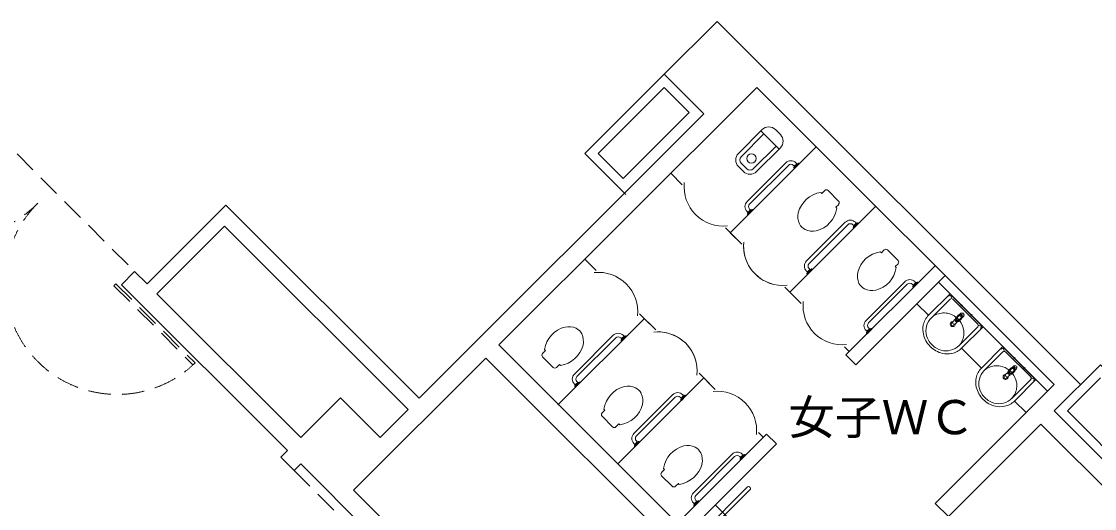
# Model space of a CAD drawing. Units: millimetres, scale not verified. Extents: x -36057 to 20255, y -22762 to 18611.
# Drawn here: x -10256 to 1225, y 5923 to 11140 of the extents above; entities that cross this region are included whole.
import ezdxf
from ezdxf.enums import TextEntityAlignment as Align

# ---------------------------------------------------------------- set-up
doc = ezdxf.new("R2010")
doc.units = ezdxf.units.MM
doc.header["$LTSCALE"] = 200
doc.linetypes.add('DASHED1', pattern=[1.8, 1.2, -0.6])
doc.layers.add('1-0_121', color=7, linetype='Continuous', lineweight=9)
doc.layers.add('1-A', color=7, linetype='Continuous', lineweight=9)
doc.styles.add('HGｺﾞｼｯｸE', font='')
doc.styles.get('HGｺﾞｼｯｸE').set_extended_font_data('HGｺﾞｼｯｸE')

msp = doc.modelspace()

# ---------------------------------------------------------------- linework, layer by layer
at = {"layer": '1-0_121'}
for p, q in [((-3379.7, 10574.1), (-2814, 11139.8)), ((-2814, 11139.8), (1075.1, 7250.7)), ((-3379.7, 10574.1), (-4228.2, 9725.6)), ((-3379.7, 10574.1), (-2955.4, 10149.9)), ((-5147.5, 7675), (-2389.7, 10432.7)), ((-2955.4, 10149.9), (-6000.4, 7104.9)), ((-2331.1, 9981.2), (-2585.7, 9726.6)), ((-2553.9, 9694.8), (-2313.4, 9935.2)), ((-2150.8, 9772.6), (-2345.3, 9967)), ((-2189.7, 9981.2), (-2136.7, 9928.1)), ((-2672.6, 8877.1), (-1753.3, 9796.3)), ((-2182.6, 9804.4), (-2423, 9564)), ((-2391.2, 9532.2), (-2136.7, 9786.7)), ((-4228.2, 9725.6), (-3789.8, 9287.2)), ((-2585.7, 9585.2), (-2532.6, 9532.2)), ((-2500.8, 9564), (-2553.9, 9617)), ((-2493.3, 9210.7), (-2078.4, 9625.6)), ((-2051.5, 9598.7), (-2466.4, 9183.8)), ((-1988.5, 9589.5), (-1997.7, 9598.7)), ((-1992.7, 9571.1), (-1943.2, 9620.6)), ((-3309, 9513.5), (-3186.6, 9391.1)), ((-3186.6, 9391.2), (-3309, 9513.5)), ((-1692.3, 9298.8), (-1702.8, 9309.3)), ((-1661.5, 9329.6), (-1692.5, 9298.6)), ((-1513.1, 9216.5), (-1626.3, 9329.6)), ((-8912.8, 8329.1), (-8068.7, 9173.2)), ((-6000.4, 7104.9), (-8068.7, 9173.2)), ((-2484.1, 9093.9), (-2488.3, 9075.5)), ((-2036.2, 8240.7), (-1116.9, 9159.9)), ((-1856.9, 8574.3), (-1442, 8989.2)), ((-1415.1, 8962.3), (-1830, 8547.4)), ((-1352.1, 8953.1), (-1361.3, 8962.3)), ((-1356.3, 8934.7), (-1306.8, 8984.2)), ((-2672.9, 8877.4), (-2550.2, 8754.8)), ((-1066.4, 8672.9), (-1055.9, 8662.4)), ((-1056.1, 8662.2), (-1025.1, 8693.2)), ((-989.9, 8693.2), (-876.7, 8580.1)), ((-4228.2, 8594.2), (-4105.9, 8471.9)), ((-4105.9, 8471.9), (-4228.2, 8594.2)), ((-9045.4, 8461.7), (-9186.8, 8320.2)), ((-8912.8, 8329.1), (-9045.4, 8461.7)), ((-1856.9, 8466.7), (-1847.7, 8457.5)), ((-1851.9, 8439.1), (-1802.3, 8488.7)), ((-1820.8, 8484.4), (-1830, 8493.6)), ((-9186.8, 8320.2), (-7410.2, 6543.6)), ((-2087.8, 8292.3), (-1913.8, 8118.4)), ((-805.6, 8352.8), (-1220.5, 7937.9)), ((-1193.6, 7911), (-778.7, 8325.9)), ((-688.8, 8343.6), (-715.7, 8316.7)), ((-670.4, 8347.8), (-663.3, 8340.8)), ((-445.2, 8346.8), (721.5, 7180)), ((-7268.8, 6685.1), (-8806.7, 8223)), ((-1913.9, 8118.4), (-2036.2, 8240.7)), ((-321.4, 8222.9), (-551.1, 7993.2)), ((-524.2, 7963.5), (-321.4, 8166.4)), ((-306.5, 8178.7), (-314.6, 8200)), ((-297.3, 8196.1), (5.2, 7893.6)), ((-24.5, 7897.8), (-293.1, 8166.4)), ((-551.2, 7993.1), (-675, 8116.9)), ((-204.8, 8092.2), (-190.6, 8106.3)), ((-3591.8, 7957.8), (-4516.7, 7032.9)), ((-3592.2, 7958.2), (-3469.5, 7835.5)), ((-269.8, 7946.3), (-289.3, 7926.2)), ((-238.9, 7988.6), (-263.7, 7961)), ((-257, 7955), (-231.7, 7983.1)), ((-245.4, 7961.9), (-254, 7952.3)), ((-238.6, 7936.9), (-229, 7945.5)), ((-235.9, 7933.9), (-207.8, 7959.2)), ((-202.2, 7952), (-229.9, 7927.2)), ((-224.1, 7998.5), (-205.8, 8016.7)), ((-175.1, 7984.1), (-192.4, 7966.8)), ((-84.6, 8000.3), (-98.7, 7986.1)), ((-1211.3, 7821.1), (-1215.5, 7802.7)), ((-1166, 7852.3), (-1158.9, 7845.2)), ((-264.7, 7901.6), (-244.6, 7921.1)), ((-24.5, 7869.5), (-227.4, 7666.7)), ((-197.7, 7639.8), (32, 7869.5)), ((9.1, 7876.3), (-12.2, 7884.4)), ((-3925.5, 7778.5), (-4340.3, 7363.7)), ((-4313.4, 7336.8), (-3898.6, 7751.6)), ((-3835.6, 7742.4), (-3844.8, 7751.6)), ((-3790.2, 7773.6), (-3839.8, 7724)), ((-5147.5, 7675), (-692.7, 3220.2)), ((-1399.8, 7604.3), (-1451.4, 7655.9)), ((14.5, 7427.4), (-197.8, 7639.7)), ((244.3, 7657.3), (14.6, 7427.5)), ((244.3, 7600.7), (41.4, 7397.8)), ((251.1, 7634.3), (259.2, 7613)), ((570.9, 7327.9), (268.4, 7630.4)), ((272.6, 7600.7), (541.2, 7332.1)), ((-4567.4, 7434.6), (-4680.5, 7547.7)), ((-4501.1, 7465.6), (-4532.2, 7434.6)), ((-4490.9, 7454.9), (-4501.4, 7465.4)), ((360.9, 7526.5), (375.1, 7540.7)), ((-2833.1, 7199.1), (-3007, 7373.1)), ((295.9, 7380.6), (276.4, 7360.6)), ((301, 7335.9), (321.1, 7355.5)), ((326.8, 7422.9), (301.9, 7395.3)), ((308.7, 7389.3), (334, 7417.4)), ((320.3, 7396.2), (311.7, 7386.6)), ((327.1, 7371.2), (336.7, 7379.8)), ((329.8, 7368.3), (357.9, 7393.5)), ((363.5, 7386.4), (335.7, 7361.5)), ((341.6, 7432.8), (359.8, 7451.1)), ((390.5, 7418.4), (373.3, 7401.1)), ((467, 7420.4), (481.1, 7434.6)), ((-4331.1, 7246.9), (-4340.3, 7256.1)), ((-4285.8, 7278), (-4278.7, 7270.9)), ((-3874.7, 6402.2), (-2955.4, 7321.4)), ((-2955.4, 7321.4), (-2833.1, 7199.1)), ((338.3, 7101), (541.2, 7303.8)), ((597.7, 7303.8), (368, 7074.1)), ((553.5, 7318.7), (574.8, 7310.6)), ((-3703.9, 6727.3), (-3289.1, 7142.1)), ((-3172.3, 7132.9), (-3153.9, 7137.2)), ((-7268.8, 6685.1), (-6844.5, 7109.3)), ((-6420.2, 6685.1), (-6844.5, 7109.3)), ((-3262.2, 7115.2), (-3677, 6700.4)), ((-3199.2, 7106), (-3208.4, 7115.2)), ((367.9, 7074), (491.7, 6950.2)), ((-6420.2, 6685.1), (-6138.3, 6967)), ((-6419.5, 6685.3), (-6120.3, 6984.5)), ((-4044.1, 6911.3), (-3931, 6798.2)), ((-3895.8, 6798.2), (-3864.7, 6829.2)), ((-3865, 6829), (-3854.5, 6818.5)), ((1499.4, 5977.9), (650.8, 6826.5)), ((-2283.7, 6720.4), (-3239, 5765)), ((-2370.6, 6736.7), (-2319, 6685.1)), ((-7480.9, 6472.9), (-7409.7, 6544.1)), ((-3694.7, 6610.5), (-3703.9, 6619.7)), ((-3649.4, 6641.6), (-3642.3, 6634.5)), ((-7480.9, 6472.9), (-7410.2, 6543.6)), ((-7480.9, 6472.9), (-7339.5, 6331.5)), ((-3067.5, 6090.9), (-2652.7, 6505.7)), ((-2625.8, 6478.8), (-3040.6, 6064)), ((-2562.8, 6469.6), (-2572, 6478.8)), ((-2517.5, 6500.8), (-2567, 6451.2)), ((-2545.1, 6505.7), (-2535.9, 6496.5)), ((-7268.8, 6402.2), (-7339.5, 6331.5)), ((-7268.8, 6402.2), (-6420.2, 5553.7)), ((-3407.8, 6274.9), (-3294.6, 6161.8)), ((-6703.1, 6119.4), (-5303, 4719.3)), ((-3259.4, 6161.8), (-3228.3, 6192.8)), ((-3228.6, 6192.6), (-3218.1, 6182.1)), ((-2987.2, 5656.2), (-2488.7, 6154.7)), ((-2460.5, 6126.4), (-2959, 5627.9)), ((-2467.5, 6154.7), (-2460.5, 6147.6)), ((-3013, 6005.2), (-3062.6, 5955.7)), ((-3058.3, 5974.1), (-3031.4, 6001)), ((-2707.9, 5836.5), (-2831.7, 5960.3))]:
    msp.add_line(p, q, dxfattribs=at)
at = {"layer": '1-0_121', "linetype": 'DASHED1'}
for p, q in [((-10813.1, 10229.4), (-9045.4, 8461.7)), ((-9268.1, 8309.6), (-9246.9, 8330.8)), ((-9268.1, 8309.6), (-8421.8, 7463.3)), ((-9246.9, 8330.8), (-8398.5, 7482.4)), ((-7339.5, 6331.5), (-6632.4, 5624.4))]:
    msp.add_line(p, q, dxfattribs=at)
at = {"layer": '1-0_121'}
for points in [[(-3818.3, 9457.1), (-4086.8, 9725.6), (-3379.7, 10432.7), (-3111.2, 10164.3)], [(-1844.8, 8432), (-1851.9, 8439.1), (-1847.7, 8457.5), (-1820.8, 8484.4), (-1802.3, 8488.7), (-1795.3, 8481.6)], [(-2510.4, 6493.7), (-2517.5, 6500.8), (-2535.9, 6496.5), (-2562.8, 6469.6), (-2567, 6451.2), (-2559.9, 6444.1)]]:
    msp.add_lwpolyline(points, close=True, dxfattribs=at)
for points in [[(650.8, 6826.5), (-339.1, 5836.5), (-480.5, 5977.9), (792.2, 7250.7), (-2389.7, 10432.7)], [(-1961.6, 9616.4), (-1988.5, 9589.5), (-1992.7, 9571.1), (-1985.7, 9564)], [(-1936.1, 9613.6), (-1943.2, 9620.6), (-1961.6, 9616.4), (-1970.8, 9625.6)], [(-2457.2, 9120.8), (-2484.1, 9093.9), (-2493.3, 9103.1)], [(-2466.4, 9130), (-2457.2, 9120.8), (-2438.7, 9125.1), (-2431.7, 9118), (-2481.2, 9068.4), (-2488.3, 9075.5), (-2438.7, 9125.1)], [(-1533.4, 9139.5), (-1543.9, 9150), (-1512.9, 9181)], [(-1325.2, 8980), (-1352.1, 8953.1), (-1356.3, 8934.7), (-1349.3, 8927.6)], [(-1299.7, 8977.2), (-1306.8, 8984.2), (-1325.2, 8980), (-1334.4, 8989.2)], [(-8806.7, 8223), (-8082.8, 8946.9), (-6120.3, 6984.5)], [(-2724.2, 8928.7), (-2550.2, 8754.8), (-2672.9, 8877.4)], [(-480.5, 8523.5), (-1435.1, 7568.9), (-1329.1, 7462.9), (-374.5, 8417.5)], [(-876.5, 8544.6), (-907.5, 8513.6), (-897.1, 8503.1)], [(-724.9, 8325.9), (-715.7, 8316.7), (-719.9, 8298.3), (-712.9, 8291.2)], [(-719.9, 8298.3), (-670.4, 8347.8), (-688.8, 8343.6), (-698, 8352.8)], [(-3643.4, 8009.5), (-3469.5, 7835.5), (-3592.2, 7958.2)], [(-1184.4, 7848), (-1211.3, 7821.1), (-1220.5, 7830.3)], [(-1158.9, 7845.2), (-1208.4, 7795.6), (-1215.5, 7802.7), (-1166, 7852.3), (-1184.4, 7848), (-1193.6, 7857.2)], [(-3783.2, 7766.5), (-3832.7, 7716.9), (-3839.8, 7724), (-3835.6, 7742.4), (-3808.7, 7769.3), (-3817.9, 7778.5)], [(-3808.7, 7769.3), (-3790.2, 7773.6), (-3783.2, 7766.5)], [(-4680.8, 7583.2), (-4649.7, 7614.2), (-4660.2, 7624.7)], [(-6703.1, 6119.4), (-5288.9, 7533.6), (-3146.3, 5391)], [(1640.8, 6119.4), (792.2, 6967.9), (1287.2, 7462.9), (2135.7, 6614.3)], [(-4328.3, 7221.4), (-4335.4, 7228.5), (-4285.8, 7278), (-4304.2, 7273.8), (-4313.4, 7283)], [(-4304.2, 7273.8), (-4331.1, 7246.9), (-4335.4, 7228.5)], [(1287.2, 7321.4), (933.7, 6967.9), (1640.8, 6260.8), (1994.3, 6614.3)], [(-3181.5, 7142.1), (-3172.3, 7132.9), (-3199.2, 7106), (-3203.4, 7087.6), (-3196.3, 7080.5), (-3146.8, 7130.1), (-3153.9, 7137.2), (-3203.4, 7087.6)], [(-4023.8, 6988.3), (-4013.4, 6977.8), (-4044.4, 6946.8)], [(-3133, 5659), (-2177.6, 6614.3), (-2283.7, 6720.4)], [(-3677, 6646.6), (-3667.8, 6637.4), (-3694.7, 6610.5), (-3699, 6592.1), (-3691.9, 6585)], [(-3699, 6592.1), (-3649.4, 6641.6), (-3667.8, 6637.4)], [(-3387.4, 6351.9), (-3377, 6341.4), (-3408, 6310.4)], [(-3040.6, 6010.2), (-3031.4, 6001), (-3013, 6005.2), (-3005.9, 5998.1), (-3055.5, 5948.6), (-3062.6, 5955.7), (-3058.3, 5974.1), (-3067.5, 5983.3)]]:
    msp.add_lwpolyline(points, dxfattribs=at)
for centre, radius in [((-2446, 9671.8), 50), ((-144.7, 8046.2), 2), ((-184.7, 8006.2), 11), ((421, 7480.5), 2), ((381, 7440.5), 11)]:
    msp.add_circle(centre, radius, dxfattribs=at)
at = {"layer": '1-0_121', "linetype": 'DASHED1'}
for centre, start, end in [((-10944, 10027.9), 134.95843, 315), ((-9232.8, 8345), 135, 314.02898)]:
    msp.add_arc(centre, 1200, start, end, dxfattribs=at)
at = {"layer": '1-0_121'}
for centre, radius, start, end in [((-2260.4, 9910.5), 100, 44.99969, 134.99989), ((-2207.4, 9857.4), 100, 315.00005, 44.99969), ((-2515, 9655.9), 100, 134.99989, 224.99985), ((-2515, 9655.9), 55, 134.99989, 224.99985), ((-2024.6, 9571.8), 76.1, 44.99973, 134.99994), ((-2461.9, 9602.9), 100, 224.99985, 315.00005), ((-2461.9, 9602.9), 55, 224.99985, 315.00005), ((-2024.6, 9571.8), 38, 44.99973, 134.99994), ((-2746.8, 9368.5), 420, 173.86994, 276.12987), ((-1657.7, 9015.2), 297.6, 98.81, 165.44), ((-1643.9, 9312), 24.9, 45, 135), ((-2439.5, 9156.9), 76.1, 134.99994, 224.99959), ((-1530.8, 9198.9), 24.9, 315, 45), ((-2439.5, 9156.9), 38, 134.99994, 224.99959), ((-1757.9, 9051.2), 191.6, 168.33, 204.68), ((-1827.5, 9185), 297.6, 284.56, 351.19), ((-1809.7, 9032.9), 137, 206.86, 243.14), ((-1388.2, 8935.4), 76.1, 44.99973, 134.99994), ((-1388.2, 8935.4), 38, 44.99973, 134.99994), ((-1791.6, 9084.9), 191.6, 245.32, 281.67), ((-2110.4, 8732.1), 420, 173.86994, 276.12987), ((-2110.4, 8732.1), 420, 173.86994, 254.8871), ((-1021.3, 8378.8), 297.6, 98.81, 165.44), ((-1007.5, 8675.6), 24.9, 45, 135), ((-1803.1, 8520.5), 76.1, 134.99994, 224.99959), ((-1803.1, 8520.5), 38, 134.99994, 224.99959), ((-1191.1, 8548.6), 297.6, 284.56, 351.19), ((-894.4, 8562.5), 24.9, 315, 45), ((-4083.3, 8032.1), 420, 353.87013, 96.13006), ((-1121.5, 8414.8), 191.6, 168.33, 204.68), ((-1173.3, 8396.5), 137, 206.86, 243.14), ((-1155.2, 8448.5), 191.6, 245.32, 281.67), ((-751.8, 8299), 76.1, 44.99973, 134.99994), ((-751.8, 8299), 38, 44.99973, 134.99994), ((-318.5, 8174.9), 29.9, 45, 135), ((-307.2, 8152.2), 19.9, 45, 135), ((-1474, 8095.7), 420, 173.86994, 276.12987), ((-1166.7, 7884.1), 76.1, 134.99994, 224.99959), ((-406.2, 7848.2), 204.9, 135, 169.15), ((-379.6, 7826.4), 199.9, 150.55, 210.55), ((-397, 7836.2), 179.9, 116.61, 150.55), ((-388.1, 7818.3), 199.9, 78.45, 116.61), ((-392.1, 7798.8), 219.9, 51.43, 78.45), ((-293.2, 7897.7), 27, 84.96, 5.06), ((-276.8, 7914.1), 17.4, 135.75, 314.26), ((-245.9, 7945), 23.9, 138.21, 176.75), ((-245.9, 7945), 23.9, 176.75, 273.26), ((-245.9, 7945), 15, 138.09, 311.92), ((-245.9, 7945), 10.9, 137.79, 312.22), ((-242, 7958.3), 13.4, 206.57, 212.08), ((-216.7, 7974.2), 43.4, 212.08, 237.93), ((-243.2, 7959.9), 2.9, 28.55, 138.04), ((-245.9, 7945), 23.9, 273.26, 311.8), ((-216.4, 7974.5), 27.5, 208.53, 233.42), ((-232.6, 7948.9), 13.4, 237.93, 243.44), ((-216.9, 7968.9), 29.6, 126.36, 138.16), ((-218.5, 7971), 27, 114.67, 126.36), ((-216.2, 7974.7), 27.8, 233.42, 241.41), ((-220, 7972.6), 15.7, 135, 138.09), ((-224, 7976.8), 9.9, 131.44, 135.8), ((-219.5, 7971.6), 16.8, 107.48, 131.44), ((-218.5, 7971), 27, 104.12, 114.67), ((-217.4, 7979.3), 20.3, 120.38, 127.25), ((-231, 7947.7), 2.9, 311.97, 61.46), ((-215.8, 7976.5), 23.5, 110.81, 120.38), ((-218.4, 7970.4), 27.5, 85.8, 104.12), ((-220, 7973), 15.2, 85.82, 107.48), ((-215.8, 7976.5), 23.5, 102.22, 110.81), ((-215.9, 7977.1), 22.9, 84.71, 102.22), ((-213, 7979.8), 21.1, 94.69, 110.79), ((-392.1, 7798.8), 219.9, 11.56, 38.58), ((-220.2, 7970.6), 17.8, 44.97, 85.82), ((-218.1, 7972.8), 25.2, 45.01, 85.8), ((-212.8, 7978.8), 22.2, 78.48, 94.69), ((-216.2, 7974.7), 25.3, 43.32, 84.71), ((-213, 7978.1), 22.8, 61.23, 78.48), ((-218.4, 7970.9), 15.8, 311.92, 359.54), ((-219.6, 7971.1), 17, 19.14, 44.97), ((-193.8, 7997.2), 22.9, 58.38, 121.73), ((-220.1, 7970.9), 17.6, 359.54, 19.14), ((-220.7, 7972.8), 27.8, 311.85, 335.13), ((-213.1, 7977.9), 23.1, 341.05, 61.23), ((-218.9, 7972.3), 26.1, 22.94, 44.55), ((-216.4, 7974.5), 25.7, 21.28, 43.32), ((-220.7, 7972.8), 27.8, 335.13, 0.33), ((-213.5, 7974.8), 22.6, 322.69, 339.3), ((-217.8, 7972.8), 24.8, 0.33, 22.94), ((-215.2, 7975), 24.2, 4.22, 21.28), ((-213.5, 7974.8), 22.6, 339.3, 348.53), ((-214.9, 7975), 24, 348.53, 4.22), ((-193.8, 7997.2), 22.9, 324.81, 30.39), ((-4366.1, 7579.2), 297.6, 104.56, 171.19), ((-4402.1, 7679.4), 191.6, 65.32, 101.67), ((-4384, 7731.4), 137, 26.86, 63.14), ((-3446.9, 7395.7), 420, 353.87013, 96.13006), ((-3446.9, 7395.7), 420, 15.1129, 96.13006), ((-1166.7, 7884.1), 38, 134.99994, 224.99959), ((-371.9, 7841.7), 239.9, 169.15, 192.7), ((-293.2, 7897.7), 16.2, 94.22, 355.79), ((-372.6, 7802.8), 199.9, 333.4, 11.56), ((-38.7, 7883.7), 19.9, 315, 45), ((-16, 7872.4), 29.9, 315, 45), ((-4435.8, 7713.1), 191.6, 348.33, 24.68), ((-3871.7, 7724.7), 76.1, 45.00041, 135.00006), ((-3871.7, 7724.7), 38, 45.00041, 135.00006), ((-342.6, 7848.3), 269.9, 192.7, 225), ((-342.6, 7848.3), 242.9, 210.55, 239.46), ((-354.7, 7793.9), 179.9, 299.46, 333.4), ((-4662.9, 7565.3), 24.9, 135, 225), ((-4535.9, 7749), 297.6, 278.81, 345.44), ((-342.6, 7848.3), 269.9, 225, 257.31), ((-364.5, 7811.3), 199.9, 239.46, 299.46), ((-349.2, 7819), 239.9, 257.31, 280.86), ((-342.7, 7784.7), 204.9, 280.86, 315), ((-402.6, 7844.7), 249.9, 315, 316.21), ((247.1, 7609.2), 29.9, 45, 135), ((258.5, 7586.5), 19.9, 45, 135), ((-4549.8, 7452.2), 24.9, 225, 315), ((-4286.5, 7309.9), 76.1, 135.00006, 225.00027), ((159.5, 7282.6), 204.9, 135, 169.15), ((186, 7260.7), 199.9, 150.55, 210.55), ((168.7, 7270.5), 179.9, 116.61, 150.55), ((177.6, 7252.6), 199.9, 78.45, 116.61), ((173.6, 7233.1), 219.9, 51.43, 78.45), ((272.5, 7332.1), 27, 84.96, 5.06), ((272.5, 7332.1), 16.2, 94.22, 355.79), ((288.9, 7348.4), 17.4, 135.75, 314.26), ((319.8, 7379.3), 23.9, 138.21, 176.75), ((319.8, 7379.3), 23.9, 176.75, 273.26), ((319.8, 7379.4), 15, 138.09, 311.92), ((319.8, 7379.3), 10.9, 137.79, 312.22), ((323.6, 7392.7), 13.4, 206.57, 212.08), ((349, 7408.6), 43.4, 212.08, 237.93), ((322.5, 7394.2), 2.9, 28.55, 138.04), ((319.8, 7379.3), 23.9, 273.26, 311.8), ((349.3, 7408.8), 27.5, 208.53, 233.42), ((333.1, 7383.2), 13.4, 237.93, 243.44), ((348.7, 7403.2), 29.6, 126.36, 138.16), ((347.2, 7405.3), 27, 114.67, 126.36), ((349.5, 7409.1), 27.8, 233.42, 241.41), ((345.6, 7406.9), 15.7, 135, 138.09), ((341.7, 7411.1), 9.9, 131.44, 135.8), ((346.2, 7405.9), 16.8, 107.48, 131.44), ((347.2, 7405.3), 27, 104.12, 114.67), ((348.3, 7413.6), 20.3, 120.38, 127.25), ((334.7, 7382), 2.9, 311.97, 61.46), ((349.9, 7410.8), 23.5, 110.81, 120.38), ((347.3, 7404.7), 27.5, 85.8, 104.12), ((345.7, 7407.4), 15.2, 85.82, 107.48), ((349.9, 7410.8), 23.5, 102.22, 110.81), ((349.8, 7411.5), 22.9, 84.71, 102.22), ((352.7, 7414.1), 21.1, 94.69, 110.79), ((173.6, 7233.1), 219.9, 11.56, 38.58), ((345.5, 7404.9), 17.8, 44.97, 85.82), ((347.5, 7407.1), 25.2, 45.01, 85.8), ((352.8, 7413.1), 22.2, 78.48, 94.69), ((349.5, 7409.1), 25.3, 43.32, 84.71), ((352.6, 7412.5), 22.8, 61.23, 78.48), ((347.3, 7405.2), 15.8, 311.92, 359.54), ((346.1, 7405.5), 17, 19.14, 44.97), ((371.9, 7431.5), 22.9, 58.38, 121.73), ((345.6, 7405.2), 17.6, 359.54, 19.14), ((345, 7407.1), 27.8, 311.85, 335.13), ((352.6, 7412.2), 23.1, 341.05, 61.23), ((346.8, 7406.6), 26.1, 22.94, 44.55), ((349.2, 7408.8), 25.7, 21.28, 43.32), ((352.1, 7409.1), 22.6, 322.69, 339.3), ((345, 7407.1), 27.8, 335.13, 0.33), ((347.9, 7407.1), 24.8, 0.33, 22.94), ((350.5, 7409.3), 24.2, 4.22, 21.28), ((352.1, 7409.1), 22.6, 339.3, 348.53), ((350.8, 7409.3), 24, 348.53, 4.22), ((371.9, 7431.5), 22.9, 324.81, 30.39), ((-4286.5, 7309.9), 38, 135.00006, 225.00027), ((-3765.7, 7043), 191.6, 65.32, 101.67), ((193.8, 7276), 239.9, 169.15, 192.7), ((193.1, 7237.1), 199.9, 333.4, 11.56), ((527, 7318), 19.9, 315, 45), ((549.6, 7306.7), 29.9, 315, 45), ((-3729.7, 6942.8), 297.6, 104.56, 171.19), ((-3747.6, 7095), 137, 26.86, 63.14), ((-3799.4, 7076.7), 191.6, 348.33, 24.68), ((-3235.3, 7088.3), 76.1, 45.00041, 135.00006), ((-3235.3, 7088.3), 38, 45.00041, 135.00006), ((-2810.5, 6759.3), 420, 353.87013, 96.13006), ((223.1, 7282.6), 269.9, 192.7, 225), ((223.1, 7282.6), 242.9, 210.55, 239.46), ((211, 7228.3), 179.9, 299.46, 333.4), ((-3899.6, 7112.6), 297.6, 278.81, 345.44), ((223.1, 7282.6), 269.9, 225, 257.31), ((201.2, 7245.6), 199.9, 239.46, 299.46), ((216.4, 7253.4), 239.9, 257.31, 280.86), ((223, 7219.1), 204.9, 280.86, 315), ((163.1, 7279), 249.9, 315, 316.21), ((-4026.5, 6928.9), 24.9, 135, 225), ((-3913.4, 6815.8), 24.9, 225, 315), ((-3650.1, 6673.5), 76.1, 135.00006, 225.00027), ((-3650.1, 6673.5), 38, 135.00006, 225.00027), ((-3093.3, 6306.4), 297.6, 104.56, 171.19), ((-3129.3, 6406.6), 191.6, 65.32, 101.67), ((-3111.2, 6458.6), 137, 26.86, 63.14), ((-3163, 6440.3), 191.6, 348.33, 24.68), ((-2598.9, 6451.9), 76.1, 45.00041, 135.00006), ((-2598.9, 6451.9), 38, 45.00041, 135.00006), ((-3263.2, 6476.2), 297.6, 278.81, 345.44), ((-3390.1, 6292.5), 24.9, 135, 225), ((-3277, 6179.4), 24.9, 225, 315), ((-3013.7, 6037.1), 76.1, 135.00006, 225.00027), ((-2478.1, 6144.1), 15, 45.0029, 135.00052), ((-2471.1, 6137), 15, 315.00052, 45.0029), ((-3013.7, 6037.1), 38, 135.00006, 225.00027)]:
    msp.add_arc(centre, radius, start, end, dxfattribs=at)

# ---------------------------------------------------------------- texts
at = {"layer": '1-A', "style": 'HGｺﾞｼｯｸE'}
msp.add_text('女子ＷＣ', height=366.6, dxfattribs=at).set_placement((-2053, 6608.4), align=Align.BOTTOM_LEFT)

doc.saveas('drawing.dxf')
